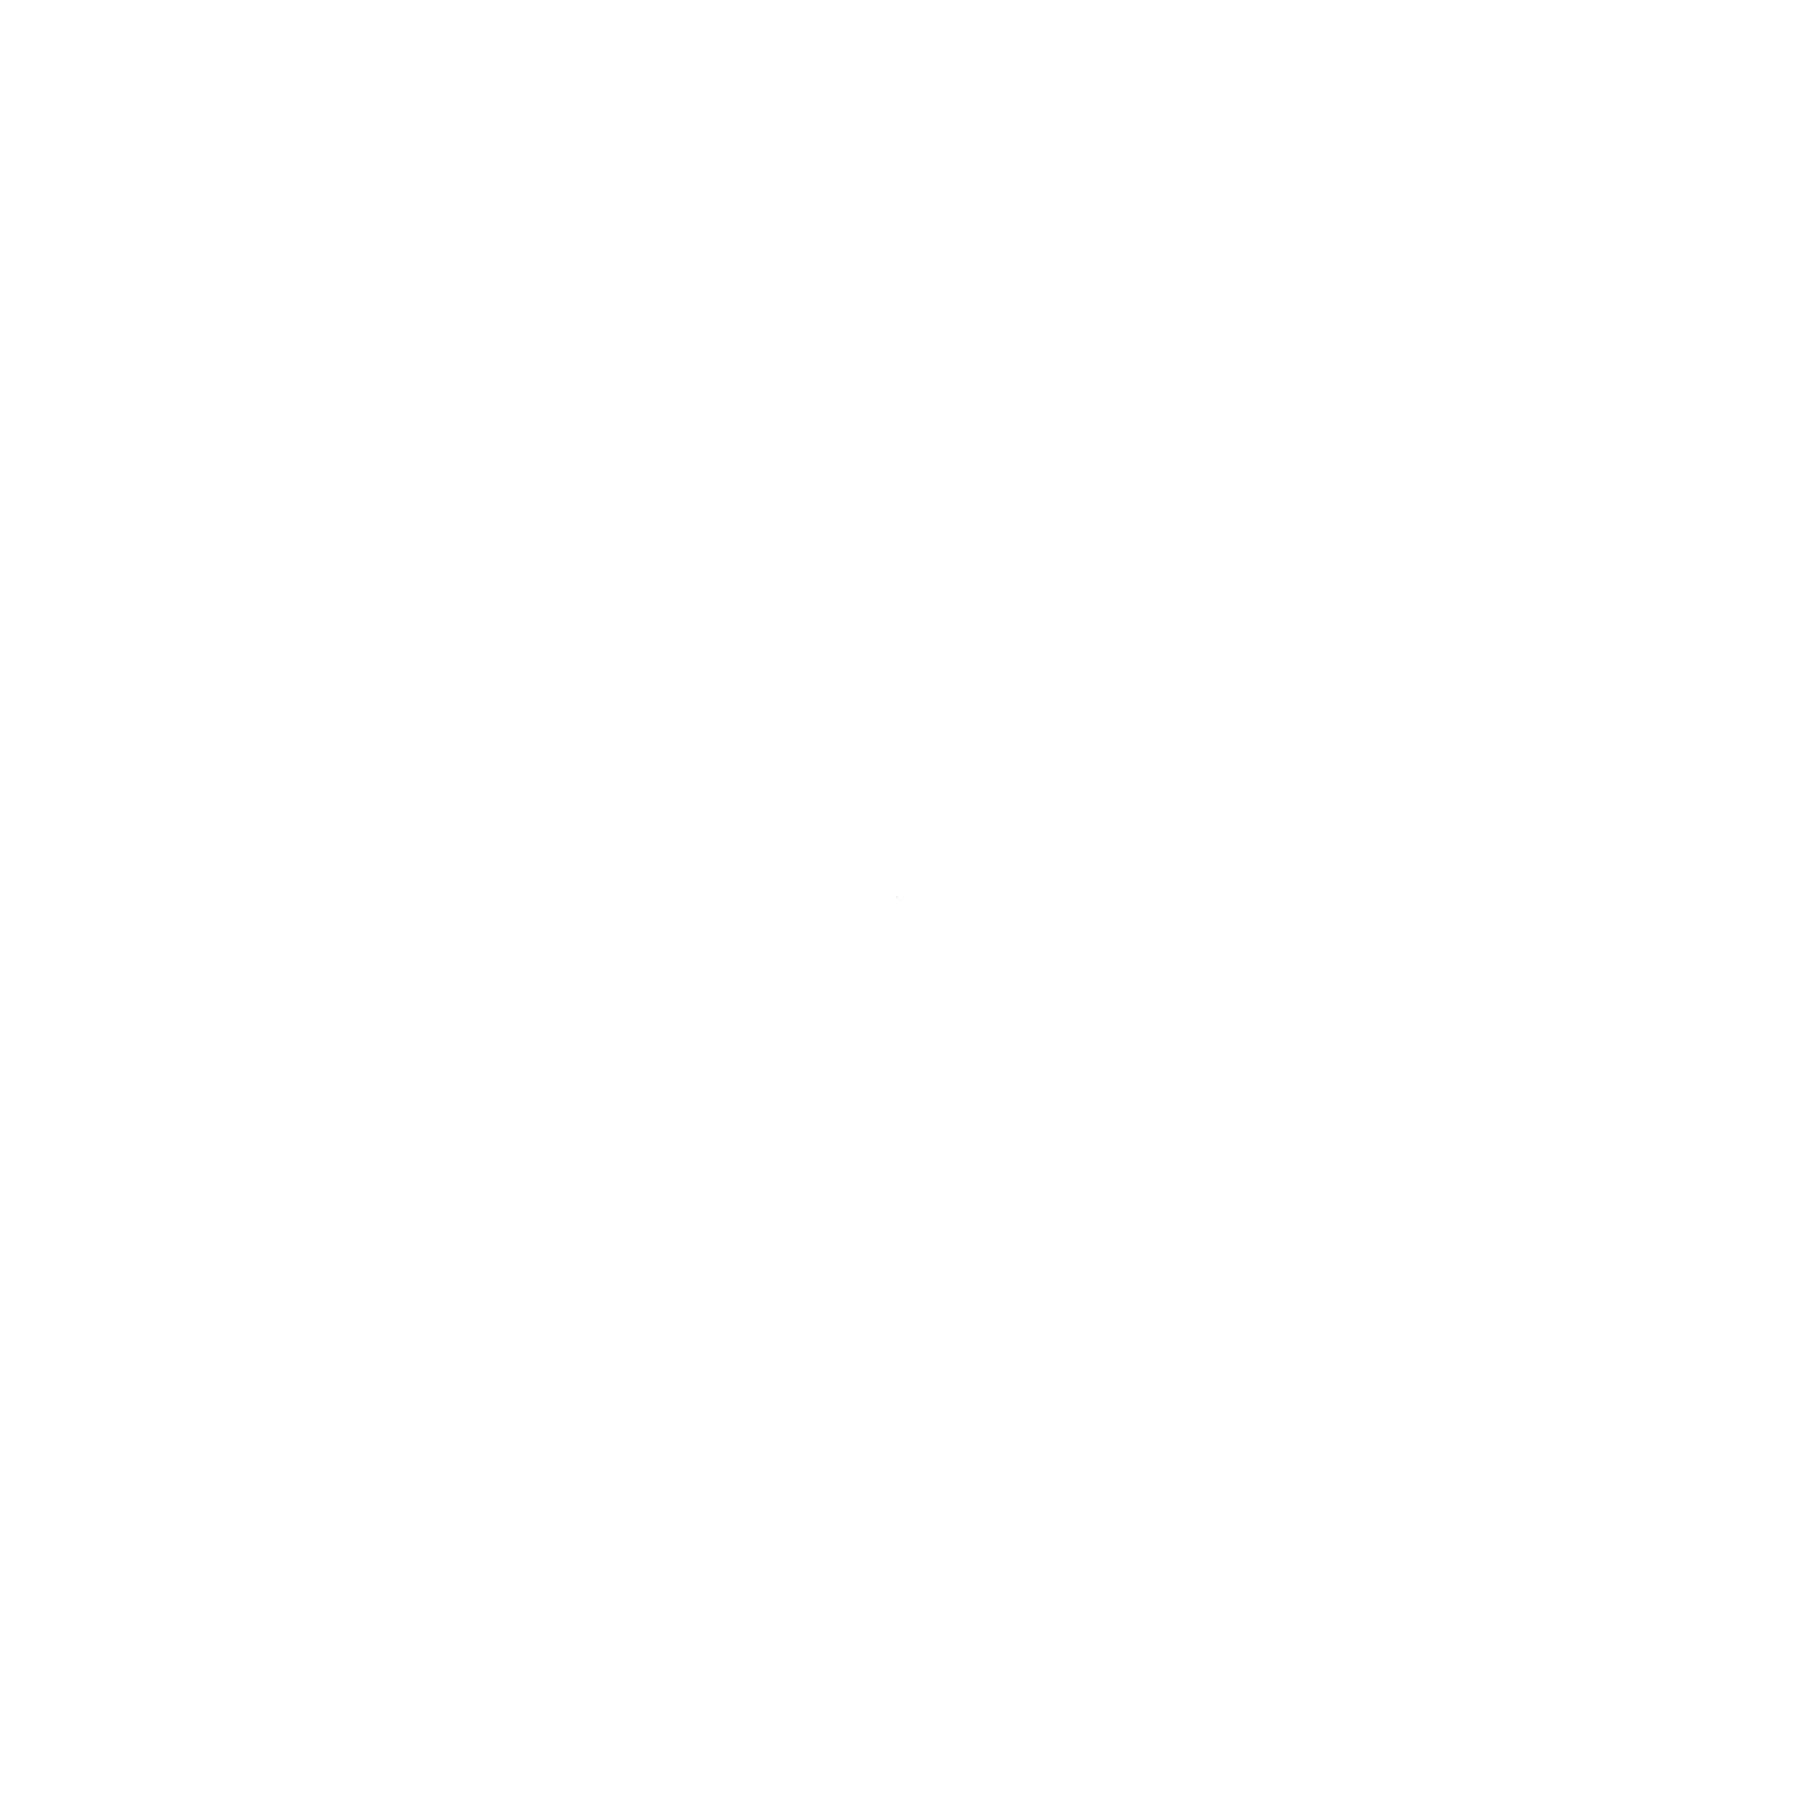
# Model space of a CAD drawing. Extents: x 0 to 7.8, y 0 to 11.
# Drawn here: x 0 to 0, y 0 to 0 of the extents above; entities that cross this region are included whole.
import ezdxf

# ---------------------------------------------------------------- set-up
doc = ezdxf.new("R2010")
doc.units = 0
doc.header["$MEASUREMENT"] = 0
doc.linetypes.add('AUSGEZOGEN', pattern=[0])
doc.layers.get('0').update_dxf_attribs({"linetype": 'AUSGEZOGEN'})

msp = doc.modelspace()

# ---------------------------------------------------------------- linework, layer by layer
msp.add_lwpolyline([(0, 0), (0, 0)])
msp.add_lwpolyline([(0, 0), (0, 0)])
msp.add_lwpolyline([(0, 0), (0, 0)])
msp.add_lwpolyline([(0, 0), (0, 0)])
msp.add_lwpolyline([(0, 0), (0, 0)])
msp.add_lwpolyline([(0, 0), (0, 0)])
msp.add_lwpolyline([(0, 0), (0, 0)])
msp.add_lwpolyline([(0, 0), (0, 0)])
msp.add_lwpolyline([(0, 0), (0, 0)])
msp.add_lwpolyline([(0, 0), (0, 0)])
msp.add_lwpolyline([(0, 0), (0, 0)])
msp.add_lwpolyline([(0, 0), (0, 0)])
msp.add_lwpolyline([(0, 0), (0, 0)])
msp.add_lwpolyline([(0, 0), (0, 0)])
msp.add_lwpolyline([(0, 0), (0, 0)])
msp.add_lwpolyline([(0, 0), (0, 0)])
msp.add_lwpolyline([(0, 0), (0, 0)])
msp.add_lwpolyline([(0, 0), (0, 0)])
msp.add_lwpolyline([(0, 0), (0, 0)])
msp.add_lwpolyline([(0, 0), (0, 0)])
msp.add_lwpolyline([(0, 0), (0, 0)])
msp.add_lwpolyline([(0, 0), (0, 0)])
msp.add_lwpolyline([(0, 0), (0, 0)])
msp.add_lwpolyline([(0, 0), (0, 0)])
msp.add_lwpolyline([(0, 0), (0, 0)])
msp.add_lwpolyline([(0, 0), (0, 0)])
msp.add_lwpolyline([(0, 0), (0, 0)])
msp.add_lwpolyline([(0, 0), (0, 0)])
msp.add_lwpolyline([(0, 0), (0, 0)])
msp.add_lwpolyline([(0, 0), (0, 0)])
msp.add_lwpolyline([(0, 0), (0, 0)])
msp.add_lwpolyline([(0, 0), (0, 0)])
msp.add_lwpolyline([(0, 0), (0, 0)])
msp.add_lwpolyline([(0, 0), (0, 0)])
msp.add_lwpolyline([(0, 0), (0, 0)])
msp.add_lwpolyline([(0, 0), (0, 0)])
msp.add_lwpolyline([(0, 0), (0, 0)])
msp.add_lwpolyline([(0, 0), (0, 0)])
msp.add_lwpolyline([(0, 0), (0, 0)])
msp.add_lwpolyline([(0, 0), (0, 0)])
msp.add_lwpolyline([(0, 0), (0, 0)])
msp.add_lwpolyline([(0, 0), (0, 0)])
msp.add_lwpolyline([(0, 0), (0, 0)])
msp.add_lwpolyline([(0, 0), (0, 0)])
msp.add_lwpolyline([(0, 0), (0, 0)])
msp.add_lwpolyline([(0, 0), (0, 0)])
msp.add_lwpolyline([(0, 0), (0, 0)])
msp.add_lwpolyline([(0, 0), (0, 0)])
msp.add_lwpolyline([(0, 0), (0, 0)])
msp.add_lwpolyline([(0, 0), (0, 0)])
msp.add_lwpolyline([(0, 0), (0, 0)])
msp.add_lwpolyline([(0, 0), (0, 0)])
msp.add_lwpolyline([(0, 0), (0, 0)])
msp.add_lwpolyline([(0, 0), (0, 0)])
msp.add_lwpolyline([(0, 0), (0, 0)])
msp.add_lwpolyline([(0, 0), (0, 0)])
msp.add_lwpolyline([(0, 0), (0, 0)])
msp.add_lwpolyline([(0, 0), (0, 0)])
msp.add_lwpolyline([(0, 0), (0, 0)])
msp.add_lwpolyline([(0, 0), (0, 0)])
msp.add_lwpolyline([(0, 0), (0, 0)])
msp.add_lwpolyline([(0, 0), (0, 0)])
msp.add_lwpolyline([(0, 0), (0, 0)])
msp.add_lwpolyline([(0, 0), (0, 0)])
msp.add_lwpolyline([(0, 0), (0, 0)])
msp.add_lwpolyline([(0, 0), (0, 0)])
msp.add_lwpolyline([(0, 0), (0, 0)])
msp.add_lwpolyline([(0, 0), (0, 0)])
msp.add_lwpolyline([(0, 0), (0, 0)])
msp.add_lwpolyline([(0, 0), (0, 0)])
msp.add_lwpolyline([(0, 0), (0, 0)])
msp.add_lwpolyline([(0, 0), (0, 0)])
msp.add_lwpolyline([(0, 0), (0, 0)])
msp.add_lwpolyline([(0, 0), (0, 0)])
msp.add_lwpolyline([(0, 0), (0, 0)])
msp.add_lwpolyline([(0, 0), (0, 0)])
msp.add_lwpolyline([(0, 0), (0, 0)])
msp.add_lwpolyline([(0, 0), (0, 0)])
msp.add_lwpolyline([(0, 0), (0, 0)])
msp.add_lwpolyline([(0, 0), (0, 0)])
msp.add_lwpolyline([(0, 0), (0, 0)])
msp.add_lwpolyline([(0, 0), (0, 0)])
msp.add_lwpolyline([(0, 0), (0, 0)])
msp.add_lwpolyline([(0, 0), (0, 0)])
msp.add_lwpolyline([(0, 0), (0, 0)])
msp.add_lwpolyline([(0, 0), (0, 0)])
msp.add_lwpolyline([(0, 0), (0, 0)])
msp.add_lwpolyline([(0, 0), (0, 0)])
msp.add_lwpolyline([(0, 0), (0, 0)])
msp.add_lwpolyline([(0, 0), (0, 0)])
msp.add_lwpolyline([(0, 0), (0, 0)])
msp.add_lwpolyline([(0, 0), (0, 0)])
msp.add_lwpolyline([(0, 0), (0, 0)])
msp.add_lwpolyline([(0, 0), (0, 0)])
msp.add_lwpolyline([(0, 0), (0, 0)])
msp.add_lwpolyline([(0, 0), (0, 0)])
msp.add_lwpolyline([(0, 0), (0, 0)])
msp.add_lwpolyline([(0, 0), (0, 0)])
msp.add_lwpolyline([(0, 0), (0, 0)])
msp.add_lwpolyline([(0, 0), (0, 0)])
msp.add_lwpolyline([(0, 0), (0, 0)])
msp.add_lwpolyline([(0, 0), (0, 0)])
msp.add_lwpolyline([(0, 0), (0, 0)])
msp.add_lwpolyline([(0, 0), (0, 0)])
msp.add_lwpolyline([(0, 0), (0, 0)])
msp.add_lwpolyline([(0, 0), (0, 0)])
msp.add_lwpolyline([(0, 0), (0, 0)])
msp.add_lwpolyline([(0, 0), (0, 0)])
msp.add_lwpolyline([(0, 0), (0, 0)])
msp.add_lwpolyline([(0, 0), (0, 0)])
msp.add_lwpolyline([(0, 0), (0, 0)])
msp.add_lwpolyline([(0, 0), (0, 0)])
msp.add_lwpolyline([(0, 0), (0, 0)])
msp.add_lwpolyline([(0, 0), (0, 0)])
msp.add_lwpolyline([(0, 0), (0, 0)])
msp.add_lwpolyline([(0, 0), (0, 0)])
msp.add_lwpolyline([(0, 0), (0, 0)])
msp.add_lwpolyline([(0, 0), (0, 0)])
msp.add_lwpolyline([(0, 0), (0, 0)])
msp.add_lwpolyline([(0, 0), (0, 0)])
msp.add_lwpolyline([(0, 0), (0, 0)])
msp.add_lwpolyline([(0, 0), (0, 0)])
msp.add_lwpolyline([(0, 0), (0, 0)])
msp.add_lwpolyline([(0, 0), (0, 0)])
msp.add_lwpolyline([(0, 0), (0, 0)])
msp.add_lwpolyline([(0, 0), (0, 0)])
msp.add_lwpolyline([(0, 0), (0, 0)])
msp.add_lwpolyline([(0, 0), (0, 0)])
msp.add_lwpolyline([(0, 0), (0, 0)])
msp.add_lwpolyline([(0, 0), (0, 0)])
msp.add_lwpolyline([(0, 0), (0, 0)])
msp.add_lwpolyline([(0, 0), (0, 0)])
msp.add_lwpolyline([(0, 0), (0, 0)])
msp.add_lwpolyline([(0, 0), (0, 0)])
msp.add_lwpolyline([(0, 0), (0, 0)])
msp.add_lwpolyline([(0, 0), (0, 0)])
msp.add_lwpolyline([(0, 0), (0, 0)])
msp.add_lwpolyline([(0, 0), (0, 0)])
msp.add_lwpolyline([(0, 0), (0, 0)])
msp.add_lwpolyline([(0, 0), (0, 0)])
msp.add_lwpolyline([(0, 0), (0, 0)])
msp.add_lwpolyline([(0, 0), (0, 0)])
msp.add_lwpolyline([(0, 0), (0, 0)])
msp.add_lwpolyline([(0, 0), (0, 0)])
msp.add_lwpolyline([(0, 0), (0, 0)])
msp.add_lwpolyline([(0, 0), (0, 0)])
msp.add_lwpolyline([(0, 0), (0, 0)])
msp.add_lwpolyline([(0, 0), (0, 0)])
msp.add_lwpolyline([(0, 0), (0, 0)])
msp.add_lwpolyline([(0, 0), (0, 0)])
msp.add_lwpolyline([(0, 0), (0, 0)])
msp.add_lwpolyline([(0, 0), (0, 0)])
msp.add_lwpolyline([(0, 0), (0, 0)])
msp.add_lwpolyline([(0, 0), (0, 0)])
msp.add_lwpolyline([(0, 0), (0, 0)])
msp.add_lwpolyline([(0, 0), (0, 0)])
msp.add_lwpolyline([(0, 0), (0, 0)])
msp.add_lwpolyline([(0, 0), (0, 0)])
msp.add_lwpolyline([(0, 0), (0, 0)])
msp.add_lwpolyline([(0, 0), (0, 0)])
msp.add_lwpolyline([(0, 0), (0, 0)])
msp.add_lwpolyline([(0, 0), (0, 0)])
msp.add_lwpolyline([(0, 0), (0, 0)])
msp.add_lwpolyline([(0, 0), (0, 0)])
msp.add_lwpolyline([(0, 0), (0, 0)])
msp.add_lwpolyline([(0, 0), (0, 0)])
msp.add_lwpolyline([(0, 0), (0, 0)])
msp.add_lwpolyline([(0, 0), (0, 0)])
msp.add_lwpolyline([(0, 0), (0, 0)])
msp.add_lwpolyline([(0, 0), (0, 0)])
msp.add_lwpolyline([(0, 0), (0, 0)])
msp.add_lwpolyline([(0, 0), (0, 0)])
msp.add_lwpolyline([(0, 0), (0, 0)])
msp.add_lwpolyline([(0, 0), (0, 0)])
msp.add_lwpolyline([(0, 0), (0, 0)])
msp.add_lwpolyline([(0, 0), (0, 0)])
msp.add_lwpolyline([(0, 0), (0, 0)])
msp.add_lwpolyline([(0, 0), (0, 0)])
msp.add_lwpolyline([(0, 0), (0, 0)])
msp.add_lwpolyline([(0, 0), (0, 0)])
msp.add_lwpolyline([(0, 0), (0, 0)])
msp.add_lwpolyline([(0, 0), (0, 0)])
msp.add_lwpolyline([(0, 0), (0, 0)])
msp.add_lwpolyline([(0, 0), (0, 0)])
msp.add_lwpolyline([(0, 0), (0, 0)])
msp.add_lwpolyline([(0, 0), (0, 0)])
msp.add_lwpolyline([(0, 0), (0, 0)])
msp.add_lwpolyline([(0, 0), (0, 0)])
msp.add_lwpolyline([(0, 0), (0, 0)])
msp.add_lwpolyline([(0, 0), (0, 0)])
msp.add_lwpolyline([(0, 0), (0, 0)])
msp.add_lwpolyline([(0, 0), (0, 0)])
msp.add_lwpolyline([(0, 0), (0, 0)])
msp.add_lwpolyline([(0, 0), (0, 0)])
msp.add_lwpolyline([(0, 0), (0, 0)])
msp.add_lwpolyline([(0, 0), (0, 0)])
msp.add_lwpolyline([(0, 0), (0, 0)])
msp.add_lwpolyline([(0, 0), (0, 0)])
msp.add_lwpolyline([(0, 0), (0, 0)])
msp.add_lwpolyline([(0, 0), (0, 0)])
msp.add_lwpolyline([(0, 0), (0, 0)])
msp.add_lwpolyline([(0, 0), (0, 0)])
msp.add_lwpolyline([(0, 0), (0, 0)])
msp.add_lwpolyline([(0, 0), (0, 0)])
msp.add_lwpolyline([(0, 0), (0, 0)])
msp.add_lwpolyline([(0, 0), (0, 0)])
msp.add_lwpolyline([(0, 0), (0, 0)])
msp.add_lwpolyline([(0, 0), (0, 0)])
msp.add_lwpolyline([(0, 0), (0, 0)])
msp.add_lwpolyline([(0, 0), (0, 0)])
msp.add_lwpolyline([(0, 0), (0, 0)])
msp.add_lwpolyline([(0, 0), (0, 0)])
msp.add_lwpolyline([(0, 0), (0, 0)])
msp.add_lwpolyline([(0, 0), (0, 0)])
msp.add_lwpolyline([(0, 0), (0, 0)])
msp.add_lwpolyline([(0, 0), (0, 0)])
msp.add_lwpolyline([(0, 0), (0, 0)])
msp.add_lwpolyline([(0, 0), (0, 0)])
msp.add_lwpolyline([(0, 0), (0, 0)])
msp.add_lwpolyline([(0, 0), (0, 0)])
msp.add_lwpolyline([(0, 0), (0, 0)])
msp.add_lwpolyline([(0, 0), (0, 0)])
msp.add_lwpolyline([(0, 0), (0, 0)])
msp.add_lwpolyline([(0, 0), (0, 0)])
msp.add_lwpolyline([(0, 0), (0, 0)])
msp.add_lwpolyline([(0, 0), (0, 0)])
msp.add_lwpolyline([(0, 0), (0, 0)])
msp.add_lwpolyline([(0, 0), (0, 0)])
msp.add_lwpolyline([(0, 0), (0, 0)])
msp.add_lwpolyline([(0, 0), (0, 0)])
msp.add_lwpolyline([(0, 0), (0, 0)])
msp.add_lwpolyline([(0, 0), (0, 0)])
msp.add_lwpolyline([(0, 0), (0, 0)])
msp.add_lwpolyline([(0, 0), (0, 0)])
msp.add_lwpolyline([(0, 0), (0, 0)])
msp.add_lwpolyline([(0, 0), (0, 0)])
msp.add_lwpolyline([(0, 0), (0, 0)])
msp.add_lwpolyline([(0, 0), (0, 0)])
msp.add_lwpolyline([(0, 0), (0, 0)])
msp.add_lwpolyline([(0, 0), (0, 0)])
msp.add_lwpolyline([(0, 0), (0, 0)])
msp.add_lwpolyline([(0, 0), (0, 0)])
msp.add_lwpolyline([(0, 0), (0, 0)])
msp.add_lwpolyline([(0, 0), (0, 0)])
msp.add_lwpolyline([(0, 0), (0, 0)])
msp.add_lwpolyline([(0, 0), (0, 0)])
msp.add_lwpolyline([(0, 0), (0, 0)])
msp.add_lwpolyline([(0, 0), (0, 0)])
msp.add_lwpolyline([(0, 0), (0, 0)])
msp.add_lwpolyline([(0, 0), (0, 0)])
msp.add_lwpolyline([(0, 0), (0, 0)])
msp.add_lwpolyline([(0, 0), (0, 0)])
msp.add_lwpolyline([(0, 0), (0, 0)])
msp.add_lwpolyline([(0, 0), (0, 0)])
msp.add_lwpolyline([(0, 0), (0, 0)])
msp.add_lwpolyline([(0, 0), (0, 0)])
msp.add_lwpolyline([(0, 0), (0, 0)])
msp.add_lwpolyline([(0, 0), (0, 0)])
msp.add_lwpolyline([(0, 0), (0, 0)])
msp.add_lwpolyline([(0, 0), (0, 0)])
msp.add_lwpolyline([(0, 0), (0, 0)])
msp.add_lwpolyline([(0, 0), (0, 0)])
msp.add_lwpolyline([(0, 0), (0, 0)])
msp.add_lwpolyline([(0, 0), (0, 0)])
msp.add_lwpolyline([(0, 0), (0, 0)])
msp.add_lwpolyline([(0, 0), (0, 0)])
msp.add_lwpolyline([(0, 0), (0, 0)])
msp.add_lwpolyline([(0, 0), (0, 0)])
msp.add_lwpolyline([(0, 0), (0, 0)])
msp.add_lwpolyline([(0, 0), (0, 0)])
msp.add_lwpolyline([(0, 0), (0, 0)])
msp.add_lwpolyline([(0, 0), (0, 0)])
msp.add_lwpolyline([(0, 0), (0, 0)])
msp.add_lwpolyline([(0, 0), (0, 0)])
msp.add_lwpolyline([(0, 0), (0, 0)])
msp.add_lwpolyline([(0, 0), (0, 0)])
msp.add_lwpolyline([(0, 0), (0, 0)])
msp.add_lwpolyline([(0, 0), (0, 0)])
msp.add_lwpolyline([(0, 0), (0, 0)])
msp.add_lwpolyline([(0, 0), (0, 0)])
msp.add_lwpolyline([(0, 0), (0, 0)])
msp.add_lwpolyline([(0, 0), (0, 0)])
msp.add_lwpolyline([(0, 0), (0, 0)])
msp.add_lwpolyline([(0, 0), (0, 0)])
msp.add_lwpolyline([(0, 0), (0, 0)])
msp.add_lwpolyline([(0, 0), (0, 0)])
msp.add_lwpolyline([(0, 0), (0, 0)])
msp.add_lwpolyline([(0, 0), (0, 0)])
msp.add_lwpolyline([(0, 0), (0, 0)])
msp.add_lwpolyline([(0, 0), (0, 0)])
msp.add_lwpolyline([(0, 0), (0, 0)])
msp.add_lwpolyline([(0, 0), (0, 0)])
msp.add_lwpolyline([(0, 0), (0, 0)])
msp.add_lwpolyline([(0, 0), (0, 0)])
msp.add_lwpolyline([(0, 0), (0, 0)])
msp.add_lwpolyline([(0, 0), (0, 0)])
msp.add_lwpolyline([(0, 0), (0, 0)])
msp.add_lwpolyline([(0, 0), (0, 0)])
msp.add_lwpolyline([(0, 0), (0, 0)])
msp.add_lwpolyline([(0, 0), (0, 0)])
msp.add_lwpolyline([(0, 0), (0, 0)])
msp.add_lwpolyline([(0, 0), (0, 0)])
msp.add_lwpolyline([(0, 0), (0, 0)])
msp.add_lwpolyline([(0, 0), (0, 0)])
msp.add_lwpolyline([(0, 0), (0, 0)])
msp.add_lwpolyline([(0, 0), (0, 0)])
msp.add_lwpolyline([(0, 0), (0, 0)])
msp.add_lwpolyline([(0, 0), (0, 0)])
msp.add_lwpolyline([(0, 0), (0, 0)])
msp.add_lwpolyline([(0, 0), (0, 0)])
msp.add_lwpolyline([(0, 0), (0, 0)])
msp.add_lwpolyline([(0, 0), (0, 0)])
msp.add_lwpolyline([(0, 0), (0, 0)])
msp.add_lwpolyline([(0, 0), (0, 0)])
msp.add_lwpolyline([(0, 0), (0, 0)])
msp.add_lwpolyline([(0, 0), (0, 0)])
msp.add_lwpolyline([(0, 0), (0, 0)])
msp.add_lwpolyline([(0, 0), (0, 0)])
msp.add_lwpolyline([(0, 0), (0, 0)])
msp.add_lwpolyline([(0, 0), (0, 0)])
msp.add_lwpolyline([(0, 0), (0, 0)])
msp.add_lwpolyline([(0, 0), (0, 0)])
msp.add_lwpolyline([(0, 0), (0, 0)])
msp.add_lwpolyline([(0, 0), (0, 0)])
msp.add_lwpolyline([(0, 0), (0, 0)])
msp.add_lwpolyline([(0, 0), (0, 0)])
msp.add_lwpolyline([(0, 0), (0, 0)])
msp.add_lwpolyline([(0, 0), (0, 0)])
msp.add_lwpolyline([(0, 0), (0, 0)])
msp.add_lwpolyline([(0, 0), (0, 0)])
msp.add_lwpolyline([(0, 0), (0, 0)])
msp.add_lwpolyline([(0, 0), (0, 0)])
msp.add_lwpolyline([(0, 0), (0, 0)])
msp.add_lwpolyline([(0, 0), (0, 0)])
msp.add_lwpolyline([(0, 0), (0, 0)])
msp.add_lwpolyline([(0, 0), (0, 0)])
msp.add_lwpolyline([(0, 0), (0, 0)])
msp.add_lwpolyline([(0, 0), (0, 0)])
msp.add_lwpolyline([(0, 0), (0, 0)])
msp.add_lwpolyline([(0, 0), (0, 0)])
msp.add_lwpolyline([(0, 0), (0, 0)])
msp.add_lwpolyline([(0, 0), (0, 0)])
msp.add_lwpolyline([(0, 0), (0, 0)])
msp.add_lwpolyline([(0, 0), (0, 0)])
msp.add_lwpolyline([(0, 0), (0, 0)])
msp.add_lwpolyline([(0, 0), (0, 0)])
msp.add_lwpolyline([(0, 0), (0, 0)])
msp.add_lwpolyline([(0, 0), (0, 0)])
msp.add_lwpolyline([(0, 0), (0, 0)])
msp.add_lwpolyline([(0, 0), (0, 0)])
msp.add_lwpolyline([(0, 0), (0, 0)])
msp.add_lwpolyline([(0, 0), (0, 0)])
msp.add_lwpolyline([(0, 0), (0, 0)])
msp.add_lwpolyline([(0, 0), (0, 0)])
msp.add_lwpolyline([(0, 0), (0, 0)])
msp.add_lwpolyline([(0, 0), (0, 0)])
msp.add_lwpolyline([(0, 0), (0, 0)])
msp.add_lwpolyline([(0, 0), (0, 0)])
msp.add_lwpolyline([(0, 0), (0, 0)])
msp.add_lwpolyline([(0, 0), (0, 0)])
msp.add_lwpolyline([(0, 0), (0, 0)])
msp.add_lwpolyline([(0, 0), (0, 0)])
msp.add_lwpolyline([(0, 0), (0, 0)])
msp.add_lwpolyline([(0, 0), (0, 0)])
msp.add_lwpolyline([(0, 0), (0, 0)])
msp.add_lwpolyline([(0, 0), (0, 0)])
msp.add_lwpolyline([(0, 0), (0, 0)])
msp.add_lwpolyline([(0, 0), (0, 0)])
msp.add_lwpolyline([(0, 0), (0, 0)])
msp.add_lwpolyline([(0, 0), (0, 0)])
msp.add_lwpolyline([(0, 0), (0, 0)])
msp.add_lwpolyline([(0, 0), (0, 0)])
msp.add_lwpolyline([(0, 0), (0, 0)])
msp.add_lwpolyline([(0, 0), (0, 0)])
msp.add_lwpolyline([(0, 0), (0, 0)])
msp.add_lwpolyline([(0, 0), (0, 0)])
msp.add_lwpolyline([(0, 0), (0, 0)])
msp.add_lwpolyline([(0, 0), (0, 0)])
msp.add_lwpolyline([(0, 0), (0, 0)])
msp.add_lwpolyline([(0, 0), (0, 0)])
msp.add_lwpolyline([(0, 0), (0, 0)])
msp.add_lwpolyline([(0, 0), (0, 0)])
msp.add_lwpolyline([(0, 0), (0, 0)])
msp.add_lwpolyline([(0, 0), (0, 0)])
msp.add_lwpolyline([(0, 0), (0, 0)])
msp.add_lwpolyline([(0, 0), (0, 0)])
msp.add_lwpolyline([(0, 0), (0, 0)])
msp.add_lwpolyline([(0, 0), (0, 0)])
msp.add_lwpolyline([(0, 0), (0, 0)])
msp.add_lwpolyline([(0, 0), (0, 0)])
msp.add_lwpolyline([(0, 0), (0, 0)])
msp.add_lwpolyline([(0, 0), (0, 0)])
msp.add_lwpolyline([(0, 0), (0, 0)])
msp.add_lwpolyline([(0, 0), (0, 0)])
msp.add_lwpolyline([(0, 0), (0, 0)])
msp.add_lwpolyline([(0, 0), (0, 0)])
msp.add_lwpolyline([(0, 0), (0, 0)])
msp.add_lwpolyline([(0, 0), (0, 0)])
msp.add_lwpolyline([(0, 0), (0, 0)])
msp.add_lwpolyline([(0, 0), (0, 0)])
msp.add_lwpolyline([(0, 0), (0, 0)])
msp.add_lwpolyline([(0, 0), (0, 0)])
msp.add_lwpolyline([(0, 0), (0, 0)])
msp.add_lwpolyline([(0, 0), (0, 0)])
msp.add_lwpolyline([(0, 0), (0, 0)])
msp.add_lwpolyline([(0, 0), (0, 0)])
msp.add_lwpolyline([(0, 0), (0, 0)])
msp.add_lwpolyline([(0, 0), (0, 0)])
msp.add_lwpolyline([(0, 0), (0, 0)])
msp.add_lwpolyline([(0, 0), (0, 0)])
msp.add_lwpolyline([(0, 0), (0, 0)])
msp.add_lwpolyline([(0, 0), (0, 0)])
msp.add_lwpolyline([(0, 0), (0, 0)])
msp.add_lwpolyline([(0, 0), (0, 0)])
msp.add_lwpolyline([(0, 0), (0, 0)])
msp.add_lwpolyline([(0, 0), (0, 0)])
msp.add_lwpolyline([(0, 0), (0, 0)])
msp.add_lwpolyline([(0, 0), (0, 0)])
msp.add_lwpolyline([(0, 0), (0, 0)])
msp.add_lwpolyline([(0, 0), (0, 0)])
msp.add_lwpolyline([(0, 0), (0, 0)])
msp.add_lwpolyline([(0, 0), (0, 0)])
msp.add_lwpolyline([(0, 0), (0, 0)])
msp.add_lwpolyline([(0, 0), (0, 0)])
msp.add_lwpolyline([(0, 0), (0, 0)])
msp.add_lwpolyline([(0, 0), (0, 0)])
msp.add_lwpolyline([(0, 0), (0, 0)])
msp.add_lwpolyline([(0, 0), (0, 0)])
msp.add_lwpolyline([(0, 0), (0, 0)])
msp.add_lwpolyline([(0, 0), (0, 0)])
msp.add_lwpolyline([(0, 0), (0, 0)])
msp.add_lwpolyline([(0, 0), (0, 0)])
msp.add_lwpolyline([(0, 0), (0, 0)])
msp.add_lwpolyline([(0, 0), (0, 0)])
msp.add_lwpolyline([(0, 0), (0, 0)])
msp.add_lwpolyline([(0, 0), (0, 0)])
msp.add_lwpolyline([(0, 0), (0, 0)])
msp.add_lwpolyline([(0, 0), (0, 0)])
msp.add_lwpolyline([(0, 0), (0, 0)])
msp.add_lwpolyline([(0, 0), (0, 0)])
msp.add_lwpolyline([(0, 0), (0, 0)])
msp.add_lwpolyline([(0, 0), (0, 0)])
msp.add_lwpolyline([(0, 0), (0, 0)])
msp.add_lwpolyline([(0, 0), (0, 0)])
msp.add_lwpolyline([(0, 0), (0, 0)])
msp.add_lwpolyline([(0, 0), (0, 0)])
msp.add_lwpolyline([(0, 0), (0, 0)])
msp.add_lwpolyline([(0, 0), (0, 0)])
msp.add_lwpolyline([(0, 0), (0, 0)])
msp.add_lwpolyline([(0, 0), (0, 0)])
msp.add_lwpolyline([(0, 0), (0, 0)])
msp.add_lwpolyline([(0, 0), (0, 0)])
msp.add_lwpolyline([(0, 0), (0, 0)])
msp.add_lwpolyline([(0, 0), (0, 0)])
msp.add_lwpolyline([(0, 0), (0, 0)])
msp.add_lwpolyline([(0, 0), (0, 0)])
msp.add_lwpolyline([(0, 0), (0, 0)])
msp.add_lwpolyline([(0, 0), (0, 0)])
msp.add_lwpolyline([(0, 0), (0, 0)])
msp.add_lwpolyline([(0, 0), (0, 0)])
msp.add_lwpolyline([(0, 0), (0, 0)])
msp.add_lwpolyline([(0, 0), (0, 0)])
msp.add_lwpolyline([(0, 0), (0, 0)])
msp.add_lwpolyline([(0, 0), (0, 0)])
msp.add_lwpolyline([(0, 0), (0, 0)])
msp.add_lwpolyline([(0, 0), (0, 0)])
msp.add_lwpolyline([(0, 0), (0, 0)])
msp.add_lwpolyline([(0, 0), (0, 0)])
msp.add_lwpolyline([(0, 0), (0, 0)])
msp.add_lwpolyline([(0, 0), (0, 0)])
msp.add_lwpolyline([(0, 0), (0, 0)])
msp.add_lwpolyline([(0, 0), (0, 0)])
msp.add_lwpolyline([(0, 0), (0, 0)])
msp.add_lwpolyline([(0, 0), (0, 0)])
msp.add_lwpolyline([(0, 0), (0, 0)])
msp.add_lwpolyline([(0, 0), (0, 0)])
msp.add_lwpolyline([(0, 0), (0, 0)])
msp.add_lwpolyline([(0, 0), (0, 0)])
msp.add_lwpolyline([(0, 0), (0, 0)])
msp.add_lwpolyline([(0, 0), (0, 0)])
msp.add_lwpolyline([(0, 0), (0, 0)])
msp.add_lwpolyline([(0, 0), (0, 0)])
msp.add_lwpolyline([(0, 0), (0, 0)])
msp.add_lwpolyline([(0, 0), (0, 0)])
msp.add_lwpolyline([(0, 0), (0, 0)])
msp.add_lwpolyline([(0, 0), (0, 0)])
msp.add_lwpolyline([(0, 0), (0, 0)])
msp.add_lwpolyline([(0, 0), (0, 0)])
msp.add_lwpolyline([(0, 0), (0, 0)])
msp.add_lwpolyline([(0, 0), (0, 0)])
msp.add_lwpolyline([(0, 0), (0, 0)])
msp.add_lwpolyline([(0, 0), (0, 0)])
msp.add_lwpolyline([(0, 0), (0, 0)])
msp.add_lwpolyline([(0, 0), (0, 0)])
msp.add_lwpolyline([(0, 0), (0, 0)])
msp.add_lwpolyline([(0, 0), (0, 0)])
msp.add_lwpolyline([(0, 0), (0, 0)])
msp.add_lwpolyline([(0, 0), (0, 0)])
msp.add_lwpolyline([(0, 0), (0, 0)])
msp.add_lwpolyline([(0, 0), (0, 0)])
msp.add_lwpolyline([(0, 0), (0, 0)])
msp.add_lwpolyline([(0, 0), (0, 0)])
msp.add_lwpolyline([(0, 0), (0, 0)])
msp.add_lwpolyline([(0, 0), (0, 0)])
msp.add_lwpolyline([(0, 0), (0, 0)])
msp.add_lwpolyline([(0, 0), (0, 0)])
msp.add_lwpolyline([(0, 0), (0, 0)])
msp.add_lwpolyline([(0, 0), (0, 0)])
msp.add_lwpolyline([(0, 0), (0, 0)])
msp.add_lwpolyline([(0, 0), (0, 0)])
msp.add_lwpolyline([(0, 0), (0, 0)])
msp.add_lwpolyline([(0, 0), (0, 0)])
msp.add_lwpolyline([(0, 0), (0, 0)])
msp.add_lwpolyline([(0, 0), (0, 0)])
msp.add_lwpolyline([(0, 0), (0, 0)])
msp.add_lwpolyline([(0, 0), (0, 0)])
msp.add_lwpolyline([(0, 0), (0, 0)])
msp.add_lwpolyline([(0, 0), (0, 0)])
msp.add_lwpolyline([(0, 0), (0, 0)])
msp.add_lwpolyline([(0, 0), (0, 0)])
msp.add_lwpolyline([(0, 0), (0, 0)])
msp.add_lwpolyline([(0, 0), (0, 0)])
msp.add_lwpolyline([(0, 0), (0, 0)])
msp.add_lwpolyline([(0, 0), (0, 0)])
msp.add_lwpolyline([(0, 0), (0, 0)])
msp.add_lwpolyline([(0, 0), (0, 0)])
msp.add_lwpolyline([(0, 0), (0, 0)])
msp.add_lwpolyline([(0, 0), (0, 0)])
msp.add_lwpolyline([(0, 0), (0, 0)])
msp.add_lwpolyline([(0, 0), (0, 0)])
msp.add_lwpolyline([(0, 0), (0, 0)])
msp.add_lwpolyline([(0, 0), (0, 0)])
msp.add_lwpolyline([(0, 0), (0, 0)])
msp.add_lwpolyline([(0, 0), (0, 0)])
msp.add_lwpolyline([(0, 0), (0, 0)])
msp.add_lwpolyline([(0, 0), (0, 0)])
msp.add_lwpolyline([(0, 0), (0, 0)])
msp.add_lwpolyline([(0, 0), (0, 0)])
msp.add_lwpolyline([(0, 0), (0, 0)])
msp.add_lwpolyline([(0, 0), (0, 0)])
msp.add_lwpolyline([(0, 0), (0, 0)])
msp.add_lwpolyline([(0, 0), (0, 0)])
msp.add_lwpolyline([(0, 0), (0, 0)])
msp.add_lwpolyline([(0, 0), (0, 0)])
msp.add_lwpolyline([(0, 0), (0, 0)])
msp.add_lwpolyline([(0, 0), (0, 0)])
msp.add_lwpolyline([(0, 0), (0, 0)])
msp.add_lwpolyline([(0, 0), (0, 0)])
msp.add_lwpolyline([(0, 0), (0, 0)])
msp.add_lwpolyline([(0, 0), (0, 0)])
msp.add_lwpolyline([(0, 0), (0, 0)])
msp.add_lwpolyline([(0, 0), (0, 0)])
msp.add_lwpolyline([(0, 0), (0, 0)])
msp.add_lwpolyline([(0, 0), (0, 0)])
msp.add_lwpolyline([(0, 0), (0, 0)])
msp.add_lwpolyline([(0, 0), (0, 0)])
msp.add_lwpolyline([(0, 0), (0, 0)])
msp.add_lwpolyline([(0, 0), (0, 0)])
msp.add_lwpolyline([(0, 0), (0, 0)])
msp.add_lwpolyline([(0, 0), (0, 0)])
msp.add_lwpolyline([(0, 0), (0, 0)])
msp.add_lwpolyline([(0, 0), (0, 0)])
msp.add_lwpolyline([(0, 0), (0, 0)])
msp.add_lwpolyline([(0, 0), (0, 0)])
msp.add_lwpolyline([(0, 0), (0, 0)])
msp.add_lwpolyline([(0, 0), (0, 0)])
msp.add_lwpolyline([(0, 0), (0, 0)])
msp.add_lwpolyline([(0, 0), (0, 0)])
msp.add_lwpolyline([(0, 0), (0, 0)])
msp.add_lwpolyline([(0, 0), (0, 0)])
msp.add_lwpolyline([(0, 0), (0, 0)])
msp.add_lwpolyline([(0, 0), (0, 0)])
msp.add_lwpolyline([(0, 0), (0, 0)])
msp.add_lwpolyline([(0, 0), (0, 0)])
msp.add_lwpolyline([(0, 0), (0, 0)])
msp.add_lwpolyline([(0, 0), (0, 0)])
msp.add_lwpolyline([(0, 0), (0, 0)])
msp.add_lwpolyline([(0, 0), (0, 0)])
msp.add_lwpolyline([(0, 0), (0, 0)])
msp.add_lwpolyline([(0, 0), (0, 0)])
msp.add_lwpolyline([(0, 0), (0, 0)])
msp.add_lwpolyline([(0, 0), (0, 0)])
msp.add_lwpolyline([(0, 0), (0, 0)])
msp.add_lwpolyline([(0, 0), (0, 0)])
msp.add_lwpolyline([(0, 0), (0, 0)])
msp.add_lwpolyline([(0, 0), (0, 0)])
msp.add_lwpolyline([(0, 0), (0, 0)])
msp.add_lwpolyline([(0, 0), (0, 0)])
msp.add_lwpolyline([(0, 0), (0, 0)])
msp.add_lwpolyline([(0, 0), (0, 0)])
msp.add_lwpolyline([(0, 0), (0, 0)])
msp.add_lwpolyline([(0, 0), (0, 0)])
msp.add_lwpolyline([(0, 0), (0, 0)])
msp.add_lwpolyline([(0, 0), (0, 0)])
msp.add_lwpolyline([(0, 0), (0, 0)])
msp.add_lwpolyline([(0, 0), (0, 0)])
msp.add_lwpolyline([(0, 0), (0, 0)])
msp.add_lwpolyline([(0, 0), (0, 0)])
msp.add_lwpolyline([(0, 0), (0, 0)])
msp.add_lwpolyline([(0, 0), (0, 0)])
msp.add_lwpolyline([(0, 0), (0, 0)])
msp.add_lwpolyline([(0, 0), (0, 0)])
msp.add_lwpolyline([(0, 0), (0, 0)])
msp.add_lwpolyline([(0, 0), (0, 0)])
msp.add_lwpolyline([(0, 0), (0, 0)])
msp.add_lwpolyline([(0, 0), (0, 0)])
msp.add_lwpolyline([(0, 0), (0, 0)])
msp.add_lwpolyline([(0, 0), (0, 0)])
msp.add_lwpolyline([(0, 0), (0, 0)])
msp.add_lwpolyline([(0, 0), (0, 0)])
msp.add_lwpolyline([(0, 0), (0, 0)])
msp.add_lwpolyline([(0, 0), (0, 0)])
msp.add_lwpolyline([(0, 0), (0, 0)])
msp.add_lwpolyline([(0, 0), (0, 0)])
msp.add_lwpolyline([(0, 0), (0, 0)])
msp.add_lwpolyline([(0, 0), (0, 0)])
msp.add_lwpolyline([(0, 0), (0, 0)])
msp.add_lwpolyline([(0, 0), (0, 0)])
msp.add_lwpolyline([(0, 0), (0, 0)])
msp.add_lwpolyline([(0, 0), (0, 0)])
msp.add_lwpolyline([(0, 0), (0, 0)])
msp.add_lwpolyline([(0, 0), (0, 0)])
msp.add_lwpolyline([(0, 0), (0, 0)])
msp.add_lwpolyline([(0, 0), (0, 0)])
msp.add_lwpolyline([(0, 0), (0, 0)])
msp.add_lwpolyline([(0, 0), (0, 0)])
msp.add_lwpolyline([(0, 0), (0, 0)])
msp.add_lwpolyline([(0, 0), (0, 0)])
msp.add_lwpolyline([(0, 0), (0, 0)])
msp.add_lwpolyline([(0, 0), (0, 0)])
msp.add_lwpolyline([(0, 0), (0, 0)])
msp.add_lwpolyline([(0, 0), (0, 0)])
msp.add_lwpolyline([(0, 0), (0, 0)])
msp.add_lwpolyline([(0, 0), (0, 0)])
msp.add_lwpolyline([(0, 0), (0, 0)])
msp.add_lwpolyline([(0, 0), (0, 0)])
msp.add_lwpolyline([(0, 0), (0, 0)])
msp.add_lwpolyline([(0, 0), (0, 0)])
msp.add_lwpolyline([(0, 0), (0, 0)])
msp.add_lwpolyline([(0, 0), (0, 0)])
msp.add_lwpolyline([(0, 0), (0, 0)])
msp.add_lwpolyline([(0, 0), (0, 0)])
msp.add_lwpolyline([(0, 0), (0, 0)])
msp.add_lwpolyline([(0, 0), (0, 0)])
msp.add_lwpolyline([(0, 0), (0, 0)])
msp.add_lwpolyline([(0, 0), (0, 0)])
msp.add_lwpolyline([(0, 0), (0, 0)])
msp.add_lwpolyline([(0, 0), (0, 0)])
msp.add_lwpolyline([(0, 0), (0, 0)])
msp.add_lwpolyline([(0, 0), (0, 0)])
msp.add_lwpolyline([(0, 0), (0, 0)])
msp.add_lwpolyline([(0, 0), (0, 0)])
msp.add_lwpolyline([(0, 0), (0, 0)])
msp.add_lwpolyline([(0, 0), (0, 0)])
msp.add_lwpolyline([(0, 0), (0, 0)])
msp.add_lwpolyline([(0, 0), (0, 0)])
msp.add_lwpolyline([(0, 0), (0, 0)])
msp.add_lwpolyline([(0, 0), (0, 0)])
msp.add_lwpolyline([(0, 0), (0, 0)])
msp.add_lwpolyline([(0, 0), (0, 0)])
msp.add_lwpolyline([(0, 0), (0, 0)])
msp.add_lwpolyline([(0, 0), (0, 0)])
msp.add_lwpolyline([(0, 0), (0, 0)])
msp.add_lwpolyline([(0, 0), (0, 0)])
msp.add_lwpolyline([(0, 0), (0, 0)])
msp.add_lwpolyline([(0, 0), (0, 0)])
msp.add_lwpolyline([(0, 0), (0, 0)])
msp.add_lwpolyline([(0, 0), (0, 0)])
msp.add_lwpolyline([(0, 0), (0, 0)])
msp.add_lwpolyline([(0, 0), (0, 0)])
msp.add_lwpolyline([(0, 0), (0, 0)])
msp.add_lwpolyline([(0, 0), (0, 0)])
msp.add_lwpolyline([(0, 0), (0, 0)])
msp.add_lwpolyline([(0, 0), (0, 0)])
msp.add_lwpolyline([(0, 0), (0, 0)])
msp.add_lwpolyline([(0, 0), (0, 0)])
msp.add_lwpolyline([(0, 0), (0, 0)])
msp.add_lwpolyline([(0, 0), (0, 0)])
msp.add_lwpolyline([(0, 0), (0, 0)])
msp.add_lwpolyline([(0, 0), (0, 0)])
msp.add_lwpolyline([(0, 0), (0, 0)])
msp.add_lwpolyline([(0, 0), (0, 0)])
msp.add_lwpolyline([(0, 0), (0, 0)])
msp.add_lwpolyline([(0, 0), (0, 0)])
msp.add_lwpolyline([(0, 0), (0, 0)])
msp.add_lwpolyline([(0, 0), (0, 0)])
msp.add_lwpolyline([(0, 0), (0, 0)])
msp.add_lwpolyline([(0, 0), (0, 0)])
msp.add_lwpolyline([(0, 0), (0, 0)])
msp.add_lwpolyline([(0, 0), (0, 0)])
msp.add_lwpolyline([(0, 0), (0, 0)])
msp.add_lwpolyline([(0, 0), (0, 0)])
msp.add_lwpolyline([(0, 0), (0, 0)])
msp.add_lwpolyline([(0, 0), (0, 0)])
msp.add_lwpolyline([(0, 0), (0, 0)])
msp.add_lwpolyline([(0, 0), (0, 0)])
msp.add_lwpolyline([(0, 0), (0, 0)])
msp.add_lwpolyline([(0, 0), (0, 0)])
msp.add_lwpolyline([(0, 0), (0, 0)])
msp.add_lwpolyline([(0, 0), (0, 0)])
msp.add_lwpolyline([(0, 0), (0, 0)])
msp.add_lwpolyline([(0, 0), (0, 0)])
msp.add_lwpolyline([(0, 0), (0, 0)])
msp.add_lwpolyline([(0, 0), (0, 0)])
msp.add_lwpolyline([(0, 0), (0, 0)])
msp.add_lwpolyline([(0, 0), (0, 0)])
msp.add_lwpolyline([(0, 0), (0, 0)])
msp.add_lwpolyline([(0, 0), (0, 0)])
msp.add_lwpolyline([(0, 0), (0, 0)])
msp.add_lwpolyline([(0, 0), (0, 0)])
msp.add_lwpolyline([(0, 0), (0, 0)])
msp.add_lwpolyline([(0, 0), (0, 0)])
msp.add_lwpolyline([(0, 0), (0, 0)])
msp.add_lwpolyline([(0, 0), (0, 0)])
msp.add_lwpolyline([(0, 0), (0, 0)])
msp.add_lwpolyline([(0, 0), (0, 0)])
msp.add_lwpolyline([(0, 0), (0, 0)])
msp.add_lwpolyline([(0, 0), (0, 0)])
msp.add_lwpolyline([(0, 0), (0, 0)])
msp.add_lwpolyline([(0, 0), (0, 0)])
msp.add_lwpolyline([(0, 0), (0, 0)])
msp.add_lwpolyline([(0, 0), (0, 0)])
msp.add_lwpolyline([(0, 0), (0, 0)])
msp.add_lwpolyline([(0, 0), (0, 0)])
msp.add_lwpolyline([(0, 0), (0, 0)])
msp.add_lwpolyline([(0, 0), (0, 0)])
msp.add_lwpolyline([(0, 0), (0, 0)])
msp.add_lwpolyline([(0, 0), (0, 0)])
msp.add_lwpolyline([(0, 0), (0, 0)])
msp.add_lwpolyline([(0, 0), (0, 0)])
msp.add_lwpolyline([(0, 0), (0, 0)])
msp.add_lwpolyline([(0, 0), (0, 0)])
msp.add_lwpolyline([(0, 0), (0, 0)])
msp.add_lwpolyline([(0, 0), (0, 0)])
msp.add_lwpolyline([(0, 0), (0, 0)])
msp.add_lwpolyline([(0, 0), (0, 0)])
msp.add_lwpolyline([(0, 0), (0, 0)])
msp.add_lwpolyline([(0, 0), (0, 0)])
msp.add_lwpolyline([(0, 0), (0, 0)])
msp.add_lwpolyline([(0, 0), (0, 0)])
msp.add_lwpolyline([(0, 0), (0, 0)])
msp.add_lwpolyline([(0, 0), (0, 0)])
msp.add_lwpolyline([(0, 0), (0, 0)])
msp.add_lwpolyline([(0, 0), (0, 0)])
msp.add_lwpolyline([(0, 0), (0, 0)])
msp.add_lwpolyline([(0, 0), (0, 0)])
msp.add_lwpolyline([(0, 0), (0, 0)])
msp.add_lwpolyline([(0, 0), (0, 0)])
msp.add_lwpolyline([(0, 0), (0, 0)])
msp.add_lwpolyline([(0, 0), (0, 0)])
msp.add_lwpolyline([(0, 0), (0, 0)])
msp.add_lwpolyline([(0, 0), (0, 0)])
msp.add_lwpolyline([(0, 0), (0, 0)])
msp.add_lwpolyline([(0, 0), (0, 0)])
msp.add_lwpolyline([(0, 0), (0, 0)])
msp.add_lwpolyline([(0, 0), (0, 0)])
msp.add_lwpolyline([(0, 0), (0, 0)])
msp.add_lwpolyline([(0, 0), (0, 0)])
msp.add_lwpolyline([(0, 0), (0, 0)])
msp.add_lwpolyline([(0, 0), (0, 0)])
msp.add_lwpolyline([(0, 0), (0, 0)])
msp.add_lwpolyline([(0, 0), (0, 0)])
msp.add_lwpolyline([(0, 0), (0, 0)])
msp.add_lwpolyline([(0, 0), (0, 0)])
msp.add_lwpolyline([(0, 0), (0, 0)])
msp.add_lwpolyline([(0, 0), (0, 0)])
msp.add_lwpolyline([(0, 0), (0, 0)])
msp.add_lwpolyline([(0, 0), (0, 0)])
msp.add_lwpolyline([(0, 0), (0, 0)])
msp.add_lwpolyline([(0, 0), (0, 0)])
msp.add_lwpolyline([(0, 0), (0, 0)])
msp.add_lwpolyline([(0, 0), (0, 0)])
msp.add_lwpolyline([(0, 0), (0, 0)])
msp.add_lwpolyline([(0, 0), (0, 0)])
msp.add_lwpolyline([(0, 0), (0, 0)])
msp.add_lwpolyline([(0, 0), (0, 0)])
msp.add_lwpolyline([(0, 0), (0, 0)])
msp.add_lwpolyline([(0, 0), (0, 0)])
msp.add_lwpolyline([(0, 0), (0, 0)])
msp.add_lwpolyline([(0, 0), (0, 0)])
msp.add_lwpolyline([(0, 0), (0, 0)])
msp.add_lwpolyline([(0, 0), (0, 0)])
msp.add_lwpolyline([(0, 0), (0, 0)])
msp.add_lwpolyline([(0, 0), (0, 0)])
msp.add_lwpolyline([(0, 0), (0, 0)])
msp.add_lwpolyline([(0, 0), (0, 0)])
msp.add_lwpolyline([(0, 0), (0, 0)])
msp.add_lwpolyline([(0, 0), (0, 0)])
msp.add_lwpolyline([(0, 0), (0, 0)])
msp.add_lwpolyline([(0, 0), (0, 0)])
msp.add_lwpolyline([(0, 0), (0, 0)])
msp.add_lwpolyline([(0, 0), (0, 0)])
msp.add_lwpolyline([(0, 0), (0, 0)])
msp.add_lwpolyline([(0, 0), (0, 0)])
msp.add_lwpolyline([(0, 0), (0, 0)])
msp.add_lwpolyline([(0, 0), (0, 0)])
msp.add_lwpolyline([(0, 0), (0, 0)])
msp.add_lwpolyline([(0, 0), (0, 0)])
msp.add_lwpolyline([(0, 0), (0, 0)])
msp.add_lwpolyline([(0, 0), (0, 0)])
msp.add_lwpolyline([(0, 0), (0, 0)])
msp.add_lwpolyline([(0, 0), (0, 0)])
msp.add_lwpolyline([(0, 0), (0, 0)])
msp.add_lwpolyline([(0, 0), (0, 0)])
msp.add_lwpolyline([(0, 0), (0, 0)])
msp.add_lwpolyline([(0, 0), (0, 0)])
msp.add_lwpolyline([(0, 0), (0, 0)])
msp.add_lwpolyline([(0, 0), (0, 0)])
msp.add_lwpolyline([(0, 0), (0, 0)])
msp.add_lwpolyline([(0, 0), (0, 0)])
msp.add_lwpolyline([(0, 0), (0, 0)])
msp.add_lwpolyline([(0, 0), (0, 0)])
msp.add_lwpolyline([(0, 0), (0, 0)])
msp.add_lwpolyline([(0, 0), (0, 0)])
msp.add_lwpolyline([(0, 0), (0, 0)])
msp.add_lwpolyline([(0, 0), (0, 0)])
msp.add_lwpolyline([(0, 0), (0, 0)])
msp.add_lwpolyline([(0, 0), (0, 0)])
msp.add_lwpolyline([(0, 0), (0, 0)])
msp.add_lwpolyline([(0, 0), (0, 0)])
msp.add_lwpolyline([(0, 0), (0, 0)])
msp.add_lwpolyline([(0, 0), (0, 0)])
msp.add_lwpolyline([(0, 0), (0, 0)])
msp.add_lwpolyline([(0, 0), (0, 0)])
msp.add_lwpolyline([(0, 0), (0, 0)])
msp.add_lwpolyline([(0, 0), (0, 0)])
msp.add_lwpolyline([(0, 0), (0, 0)])
msp.add_lwpolyline([(0, 0), (0, 0)])
msp.add_lwpolyline([(0, 0), (0, 0)])
msp.add_lwpolyline([(0, 0), (0, 0)])
msp.add_lwpolyline([(0, 0), (0, 0)])
msp.add_lwpolyline([(0, 0), (0, 0)])
msp.add_lwpolyline([(0, 0), (0, 0)])
msp.add_lwpolyline([(0, 0), (0, 0)])
msp.add_lwpolyline([(0, 0), (0, 0)])
msp.add_lwpolyline([(0, 0), (0, 0)])
msp.add_lwpolyline([(0, 0), (0, 0)])
msp.add_lwpolyline([(0, 0), (0, 0)])
msp.add_lwpolyline([(0, 0), (0, 0)])
msp.add_lwpolyline([(0, 0), (0, 0)])
msp.add_lwpolyline([(0, 0), (0, 0)])
msp.add_lwpolyline([(0, 0), (0, 0)])
msp.add_lwpolyline([(0, 0), (0, 0)])
msp.add_lwpolyline([(0, 0), (0, 0)])
msp.add_lwpolyline([(0, 0), (0, 0)])
msp.add_lwpolyline([(0, 0), (0, 0)])
msp.add_lwpolyline([(0, 0), (0, 0)])
msp.add_lwpolyline([(0, 0), (0, 0)])
msp.add_lwpolyline([(0, 0), (0, 0)])
msp.add_lwpolyline([(0, 0), (0, 0)])
msp.add_lwpolyline([(0, 0), (0, 0)])
msp.add_lwpolyline([(0, 0), (0, 0)])
msp.add_lwpolyline([(0, 0), (0, 0)])
msp.add_lwpolyline([(0, 0), (0, 0)])
msp.add_lwpolyline([(0, 0), (0, 0)])
msp.add_lwpolyline([(0, 0), (0, 0)])
msp.add_lwpolyline([(0, 0), (0, 0)])
msp.add_lwpolyline([(0, 0), (0, 0)])
msp.add_lwpolyline([(0, 0), (0, 0)])
msp.add_lwpolyline([(0, 0), (0, 0)])
msp.add_lwpolyline([(0, 0), (0, 0)])
msp.add_lwpolyline([(0, 0), (0, 0)])
msp.add_lwpolyline([(0, 0), (0, 0)])
msp.add_lwpolyline([(0, 0), (0, 0)])
msp.add_lwpolyline([(0, 0), (0, 0)])
msp.add_lwpolyline([(0, 0), (0, 0)])
msp.add_lwpolyline([(0, 0), (0, 0)])
msp.add_lwpolyline([(0, 0), (0, 0)])
msp.add_lwpolyline([(0, 0), (0, 0)])
msp.add_lwpolyline([(0, 0), (0, 0)])
msp.add_lwpolyline([(0, 0), (0, 0)])
msp.add_lwpolyline([(0, 0), (0, 0)])
msp.add_lwpolyline([(0, 0), (0, 0)])
msp.add_lwpolyline([(0, 0), (0, 0)])
msp.add_lwpolyline([(0, 0), (0, 0)])
msp.add_lwpolyline([(0, 0), (0, 0)])
msp.add_lwpolyline([(0, 0), (0, 0)])
msp.add_lwpolyline([(0, 0), (0, 0)])
msp.add_lwpolyline([(0, 0), (0, 0)])
msp.add_lwpolyline([(0, 0), (0, 0)])
msp.add_lwpolyline([(0, 0), (0, 0)])
msp.add_lwpolyline([(0, 0), (0, 0)])
msp.add_lwpolyline([(0, 0), (0, 0)])
msp.add_lwpolyline([(0, 0), (0, 0)])
msp.add_lwpolyline([(0, 0), (0, 0)])
msp.add_lwpolyline([(0, 0), (0, 0)])
msp.add_lwpolyline([(0, 0), (0, 0)])
msp.add_lwpolyline([(0, 0), (0, 0)])
msp.add_lwpolyline([(0, 0), (0, 0)])
msp.add_lwpolyline([(0, 0), (0, 0)])
msp.add_lwpolyline([(0, 0), (0, 0)])
msp.add_lwpolyline([(0, 0), (0, 0)])
msp.add_lwpolyline([(0, 0), (0, 0)])
msp.add_lwpolyline([(0, 0), (0, 0)])
msp.add_lwpolyline([(0, 0), (0, 0)])
msp.add_lwpolyline([(0, 0), (0, 0)])
msp.add_lwpolyline([(0, 0), (0, 0)])
msp.add_lwpolyline([(0, 0), (0, 0)])
msp.add_lwpolyline([(0, 0), (0, 0)])
msp.add_lwpolyline([(0, 0), (0, 0)])
msp.add_lwpolyline([(0, 0), (0, 0)])
msp.add_lwpolyline([(0, 0), (0, 0)])
msp.add_lwpolyline([(0, 0), (0, 0)])
msp.add_lwpolyline([(0, 0), (0, 0)])
msp.add_lwpolyline([(0, 0), (0, 0)])
msp.add_lwpolyline([(0, 0), (0, 0)])
msp.add_lwpolyline([(0, 0), (0, 0)])
msp.add_lwpolyline([(0, 0), (0, 0)])
msp.add_lwpolyline([(0, 0), (0, 0)])
msp.add_lwpolyline([(0, 0), (0, 0)])
msp.add_lwpolyline([(0, 0), (0, 0)])
msp.add_lwpolyline([(0, 0), (0, 0)])
msp.add_lwpolyline([(0, 0), (0, 0)])
msp.add_lwpolyline([(0, 0), (0, 0)])
msp.add_lwpolyline([(0, 0), (0, 0)])
msp.add_lwpolyline([(0, 0), (0, 0)])
msp.add_lwpolyline([(0, 0), (0, 0)])
msp.add_lwpolyline([(0, 0), (0, 0)])
msp.add_lwpolyline([(0, 0), (0, 0)])
msp.add_lwpolyline([(0, 0), (0, 0)])
msp.add_lwpolyline([(0, 0), (0, 0)])
msp.add_lwpolyline([(0, 0), (0, 0)])
msp.add_lwpolyline([(0, 0), (0, 0)])
msp.add_lwpolyline([(0, 0), (0, 0)])
msp.add_lwpolyline([(0, 0), (0, 0)])
msp.add_lwpolyline([(0, 0), (0, 0)])
msp.add_lwpolyline([(0, 0), (0, 0)])
msp.add_lwpolyline([(0, 0), (0, 0)])
msp.add_lwpolyline([(0, 0), (0, 0)])
msp.add_lwpolyline([(0, 0), (0, 0)])
msp.add_lwpolyline([(0, 0), (0, 0)])
msp.add_lwpolyline([(0, 0), (0, 0)])
msp.add_lwpolyline([(0, 0), (0, 0)])
msp.add_lwpolyline([(0, 0), (0, 0)])
msp.add_lwpolyline([(0, 0), (0, 0)])
msp.add_lwpolyline([(0, 0), (0, 0)])
msp.add_lwpolyline([(0, 0), (0, 0)])
msp.add_lwpolyline([(0, 0), (0, 0)])
msp.add_lwpolyline([(0, 0), (0, 0)])
msp.add_lwpolyline([(0, 0), (0, 0)])
msp.add_lwpolyline([(0, 0), (0, 0)])
msp.add_lwpolyline([(0, 0), (0, 0)])
msp.add_lwpolyline([(0, 0), (0, 0)])
msp.add_lwpolyline([(0, 0), (0, 0)])
msp.add_lwpolyline([(0, 0), (0, 0)])
msp.add_lwpolyline([(0, 0), (0, 0)])
msp.add_lwpolyline([(0, 0), (0, 0)])
msp.add_lwpolyline([(0, 0), (0, 0)])
msp.add_lwpolyline([(0, 0), (0, 0)])
msp.add_lwpolyline([(0, 0), (0, 0)])
msp.add_lwpolyline([(0, 0), (0, 0)])
msp.add_lwpolyline([(0, 0), (0, 0)])
msp.add_lwpolyline([(0, 0), (0, 0)])
msp.add_lwpolyline([(0, 0), (0, 0)])
msp.add_lwpolyline([(0, 0), (0, 0)])
msp.add_lwpolyline([(0, 0), (0, 0)])
msp.add_lwpolyline([(0, 0), (0, 0)])
msp.add_lwpolyline([(0, 0), (0, 0)])
msp.add_lwpolyline([(0, 0), (0, 0)])
msp.add_lwpolyline([(0, 0), (0, 0)])
msp.add_lwpolyline([(0, 0), (0, 0)])
msp.add_lwpolyline([(0, 0), (0, 0)])
msp.add_lwpolyline([(0, 0), (0, 0)])
msp.add_lwpolyline([(0, 0), (0, 0)])
msp.add_lwpolyline([(0, 0), (0, 0)])
msp.add_lwpolyline([(0, 0), (0, 0)])
msp.add_lwpolyline([(0, 0), (0, 0)])
msp.add_lwpolyline([(0, 0), (0, 0)])
msp.add_lwpolyline([(0, 0), (0, 0)])
msp.add_lwpolyline([(0, 0), (0, 0)])
msp.add_lwpolyline([(0, 0), (0, 0)])
msp.add_lwpolyline([(0, 0), (0, 0)])
msp.add_lwpolyline([(0, 0), (0, 0)])
msp.add_lwpolyline([(0, 0), (0, 0)])
msp.add_lwpolyline([(0, 0), (0, 0)])
msp.add_lwpolyline([(0, 0), (0, 0)])
msp.add_lwpolyline([(0, 0), (0, 0)])
msp.add_lwpolyline([(0, 0), (0, 0)])
msp.add_lwpolyline([(0, 0), (0, 0)])
msp.add_lwpolyline([(0, 0), (0, 0)])
msp.add_lwpolyline([(0, 0), (0, 0)])
msp.add_lwpolyline([(0, 0), (0, 0)])
msp.add_lwpolyline([(0, 0), (0, 0)])
msp.add_lwpolyline([(0, 0), (0, 0)])
msp.add_lwpolyline([(0, 0), (0, 0)])
msp.add_lwpolyline([(0, 0), (0, 0)])
msp.add_lwpolyline([(0, 0), (0, 0)])
msp.add_lwpolyline([(0, 0), (0, 0)])
msp.add_lwpolyline([(0, 0), (0, 0)])
msp.add_lwpolyline([(0, 0), (0, 0)])
msp.add_lwpolyline([(0, 0), (0, 0)])
msp.add_lwpolyline([(0, 0), (0, 0)])
msp.add_lwpolyline([(0, 0), (0, 0)])
msp.add_lwpolyline([(0, 0), (0, 0)])
msp.add_lwpolyline([(0, 0), (0, 0)])
msp.add_lwpolyline([(0, 0), (0, 0)])
msp.add_lwpolyline([(0, 0), (0, 0)])
msp.add_lwpolyline([(0, 0), (0, 0)])
msp.add_lwpolyline([(0, 0), (0, 0)])
msp.add_lwpolyline([(0, 0), (0, 0)])
msp.add_lwpolyline([(0, 0), (0, 0)])
msp.add_lwpolyline([(0, 0), (0, 0)])
msp.add_lwpolyline([(0, 0), (0, 0)])
msp.add_lwpolyline([(0, 0), (0, 0)])
msp.add_lwpolyline([(0, 0), (0, 0)])
msp.add_lwpolyline([(0, 0), (0, 0)])
msp.add_lwpolyline([(0, 0), (0, 0)])
msp.add_lwpolyline([(0, 0), (0, 0)])
msp.add_lwpolyline([(0, 0), (0, 0)])
msp.add_lwpolyline([(0, 0), (0, 0)])
msp.add_lwpolyline([(0, 0), (0, 0)])
msp.add_lwpolyline([(0, 0), (0, 0)])
msp.add_lwpolyline([(0, 0), (0, 0)])
msp.add_lwpolyline([(0, 0), (0, 0)])
msp.add_lwpolyline([(0, 0), (0, 0)])
msp.add_lwpolyline([(0, 0), (0, 0)])
msp.add_lwpolyline([(0, 0), (0, 0)])
msp.add_lwpolyline([(0, 0), (0, 0)])
msp.add_lwpolyline([(0, 0), (0, 0)])
msp.add_lwpolyline([(0, 0), (0, 0)])
msp.add_lwpolyline([(0, 0), (0, 0)])
msp.add_lwpolyline([(0, 0), (0, 0)])
msp.add_lwpolyline([(0, 0), (0, 0)])
msp.add_lwpolyline([(0, 0), (0, 0)])
msp.add_lwpolyline([(0, 0), (0, 0)])
msp.add_lwpolyline([(0, 0), (0, 0)])
msp.add_lwpolyline([(0, 0), (0, 0)])
msp.add_lwpolyline([(0, 0), (0, 0)])
msp.add_lwpolyline([(0, 0), (0, 0)])
msp.add_lwpolyline([(0, 0), (0, 0)])
msp.add_lwpolyline([(0, 0), (0, 0)])
msp.add_lwpolyline([(0, 0), (0, 0)])
msp.add_lwpolyline([(0, 0), (0, 0)])
msp.add_lwpolyline([(0, 0), (0, 0)])
msp.add_lwpolyline([(0, 0), (0, 0)])
msp.add_lwpolyline([(0, 0), (0, 0)])
msp.add_lwpolyline([(0, 0), (0, 0)])
msp.add_lwpolyline([(0, 0), (0, 0)])
msp.add_lwpolyline([(0, 0), (0, 0)])
msp.add_lwpolyline([(0, 0), (0, 0)])
msp.add_lwpolyline([(0, 0), (0, 0)])
msp.add_lwpolyline([(0, 0), (0, 0)])
msp.add_lwpolyline([(0, 0), (0, 0)])
msp.add_lwpolyline([(0, 0), (0, 0)])
msp.add_lwpolyline([(0, 0), (0, 0)])
msp.add_lwpolyline([(0, 0), (0, 0)])
msp.add_lwpolyline([(0, 0), (0, 0)])
msp.add_lwpolyline([(0, 0), (0, 0)])
msp.add_lwpolyline([(0, 0), (0, 0)])
msp.add_lwpolyline([(0, 0), (0, 0)])
msp.add_lwpolyline([(0, 0), (0, 0)])
msp.add_lwpolyline([(0, 0), (0, 0)])
msp.add_lwpolyline([(0, 0), (0, 0)])
msp.add_lwpolyline([(0, 0), (0, 0)])
msp.add_lwpolyline([(0, 0), (0, 0)])
msp.add_lwpolyline([(0, 0), (0, 0)])
msp.add_lwpolyline([(0, 0), (0, 0)])
msp.add_lwpolyline([(0, 0), (0, 0)])
msp.add_lwpolyline([(0, 0), (0, 0)])
msp.add_lwpolyline([(0, 0), (0, 0)])
msp.add_lwpolyline([(0, 0), (0, 0)])
msp.add_lwpolyline([(0, 0), (0, 0)])
msp.add_lwpolyline([(0, 0), (0, 0)])
msp.add_lwpolyline([(0, 0), (0, 0)])
msp.add_lwpolyline([(0, 0), (0, 0)])
msp.add_lwpolyline([(0, 0), (0, 0)])
msp.add_lwpolyline([(0, 0), (0, 0)])
msp.add_lwpolyline([(0, 0), (0, 0)])
msp.add_lwpolyline([(0, 0), (0, 0)])
msp.add_lwpolyline([(0, 0), (0, 0)])
msp.add_lwpolyline([(0, 0), (0, 0)])

doc.saveas('drawing.dxf')
